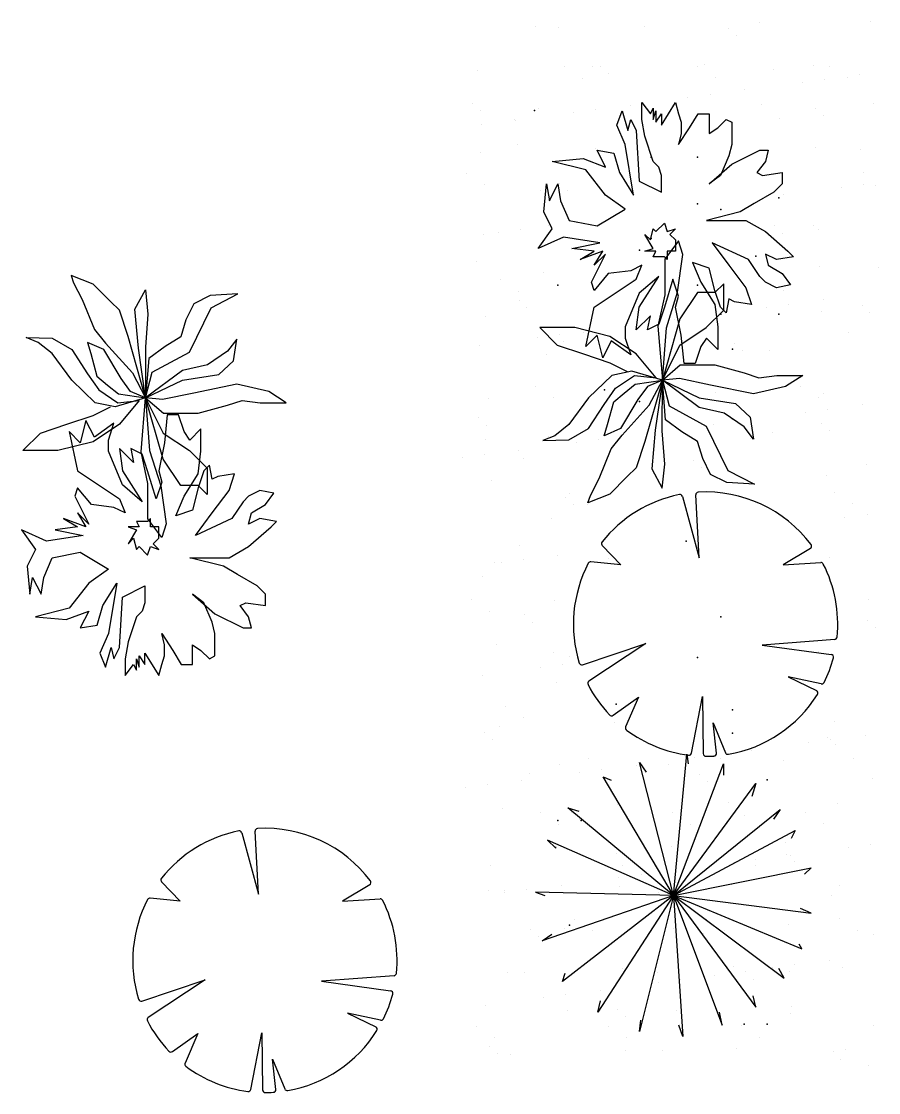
# Model space of a CAD drawing. Extents: x 2379.21 to 2382.46, y 919.05 to 921.57.
# Drawn here: x 2380.446 to 2382.46, y 919.052 to 921.57 of the extents above; entities that cross this region are included whole.
import ezdxf

# ---------------------------------------------------------------- set-up
doc = ezdxf.new("R2010")
doc.units = 0
doc.header["$LTSCALE"] = 0.03
doc.header["$MEASUREMENT"] = 0
doc.layers.get('0').update_dxf_attribs({"linetype": 'CONTINUOUS'})

msp = doc.modelspace()

# ---------------------------------------------------------------- linework, layer by layer
for p, q in [((2381.6532, 921.558), (2381.6532, 921.558)), ((2381.7067, 921.5561), (2381.7067, 921.5561)), ((2381.909, 921.5568), (2381.909, 921.5568)), ((2382.1791, 921.5665), (2382.1791, 921.5665)), ((2382.4409, 921.5699), (2382.4409, 921.5699)), ((2382.1069, 921.5527), (2382.1069, 921.5527)), ((2382.1253, 921.5358), (2382.1253, 921.5358)), ((2381.5183, 921.4545), (2381.5183, 921.4545)), ((2381.7218, 921.4637), (2381.7218, 921.4637)), ((2381.7884, 921.4643), (2381.7884, 921.4643)), ((2381.8063, 921.4649), (2381.8063, 921.4649)), ((2382.0333, 921.4642), (2382.0333, 921.4642)), ((2382.0502, 921.4676), (2382.0502, 921.4676)), ((2382.2123, 921.4561), (2382.2123, 921.4561)), ((2382.306, 921.4664), (2382.306, 921.4664)), ((2382.3447, 921.4648), (2382.3447, 921.4648)), ((2381.764, 921.4368), (2381.764, 921.4368)), ((2381.8247, 921.448), (2381.8247, 921.448)), ((2382.0754, 921.4374), (2382.0754, 921.4374)), ((2382.3331, 921.4335), (2382.3331, 921.4335)), ((2382.3868, 921.4379), (2382.3868, 921.4379)), ((2382.4144, 921.4442), (2382.4144, 921.4442)), ((2382.1452, 921.4088), (2382.1452, 921.4088)), ((2382.281, 921.4267), (2382.281, 921.4267)), ((2381.9037, 921.3792), (2381.9235, 921.3528)), ((2381.9037, 921.3396), (2381.9037, 921.3792)), ((2381.9498, 921.3264), (2381.9828, 921.3792)), ((2381.9828, 921.3792), (2381.9894, 921.3528)), ((2382.0118, 921.3913), (2382.0118, 921.3913)), ((2382.0639, 921.3981), (2382.0639, 921.3981)), ((2381.5057, 921.3772), (2381.5057, 921.3772)), ((2381.5241, 921.3603), (2381.5241, 921.3603)), ((2381.6595, 921.3653), (2381.6595, 921.3653)), ((2381.7426, 921.3558), (2381.7426, 921.3558)), ((2381.7947, 921.3627), (2381.7947, 921.3627)), ((2381.8444, 921.3264), (2381.8576, 921.3594)), ((2381.8576, 921.3594), (2381.8707, 921.3132)), ((2381.876, 921.3734), (2381.876, 921.3734)), ((2381.9153, 921.3641), (2381.9153, 921.3641)), ((2381.9235, 921.3528), (2381.9301, 921.366)), ((2381.9301, 921.366), (2381.9301, 921.3396)), ((2381.9301, 921.3396), (2381.9367, 921.3594)), ((2381.9367, 921.3594), (2381.9367, 921.333)), ((2382.1854, 921.3738), (2382.1854, 921.3738)), ((2382.3118, 921.3649), (2382.3118, 921.3649)), ((2382.4472, 921.3772), (2382.4472, 921.3772)), ((2381.6044, 921.3395), (2381.6044, 921.3395)), ((2381.6068, 921.3379), (2381.6068, 921.3379)), ((2381.8707, 921.3132), (2381.8773, 921.3396)), ((2381.8773, 921.3396), (2381.8905, 921.3132)), ((2381.9103, 921.3001), (2381.9037, 921.3396)), ((2381.9367, 921.333), (2381.9498, 921.3528)), ((2381.9498, 921.3528), (2381.9498, 921.3264)), ((2381.9894, 921.3528), (2381.996, 921.333)), ((2381.996, 921.333), (2381.996, 921.3067)), ((2382.0157, 921.3198), (2382.0355, 921.3528)), ((2382.0355, 921.3528), (2382.0619, 921.3528)), ((2382.0619, 921.3528), (2382.0619, 921.3462)), ((2382.0619, 921.3462), (2382.0619, 921.3067)), ((2382.0817, 921.3198), (2382.1014, 921.3396)), ((2382.1014, 921.3396), (2382.1146, 921.333)), ((2382.1146, 921.333), (2382.1146, 921.2803)), ((2382.2272, 921.3407), (2382.2272, 921.3407)), ((2382.3303, 921.348), (2382.3303, 921.348)), ((2381.5255, 921.3272), (2381.5255, 921.3272)), ((2381.8641, 921.2803), (2381.8444, 921.3264)), ((2381.8905, 921.3132), (2381.8971, 921.1946)), ((2381.9894, 921.2803), (2382.0157, 921.3198)), ((2381.996, 921.3067), (2381.9894, 921.2803)), ((2382.0619, 921.3067), (2382.0817, 921.3198)), ((2381.6111, 921.2806), (2381.6111, 921.2806)), ((2381.8839, 921.1616), (2381.8641, 921.2803)), ((2381.9301, 921.2407), (2381.9103, 921.3001)), ((2382.1146, 921.2803), (2382.108, 921.2539)), ((2381.5246, 921.2618), (2381.5246, 921.2618)), ((2381.7947, 921.2716), (2381.7947, 921.2716)), ((2381.7982, 921.2671), (2381.8378, 921.2605)), ((2381.818, 921.2276), (2381.7982, 921.2671)), ((2381.8378, 921.2605), (2381.851, 921.2144)), ((2382.108, 921.2539), (2382.0883, 921.2078)), ((2382.1146, 921.2341), (2382.1805, 921.2671)), ((2382.1805, 921.2671), (2382.2003, 921.2671)), ((2382.2003, 921.2671), (2382.1937, 921.2407)), ((2382.3123, 921.2737), (2382.3123, 921.2737)), ((2382.4173, 921.2683), (2382.4173, 921.2683)), ((2381.6928, 921.2407), (2381.7653, 921.2473)), ((2381.7719, 921.221), (2381.6928, 921.2407)), ((2381.7653, 921.2473), (2381.818, 921.2276)), ((2381.9432, 921.2276), (2381.9301, 921.2407)), ((2382.0619, 921.188), (2382.1146, 921.2341)), ((2382.1937, 921.2407), (2382.1739, 921.2144)), ((2381.4912, 921.2127), (2381.4912, 921.2127)), ((2381.818, 921.1616), (2381.7719, 921.221)), ((2381.851, 921.2144), (2381.8839, 921.1616)), ((2381.9498, 921.2078), (2381.9432, 921.2276)), ((2381.9498, 921.1682), (2381.9498, 921.2078)), ((2382.0883, 921.2078), (2382.0619, 921.188)), ((2382.1739, 921.2144), (2382.1871, 921.2078)), ((2382.1871, 921.2078), (2382.2333, 921.2144)), ((2382.2333, 921.2144), (2382.2333, 921.188)), ((2382.4254, 921.2144), (2382.4254, 921.2144)), ((2381.5334, 921.1858), (2381.5334, 921.1858)), ((2381.673, 921.1221), (2381.6796, 921.188)), ((2381.6796, 921.188), (2381.6862, 921.1485)), ((2381.6862, 921.1485), (2381.706, 921.188)), ((2381.706, 921.188), (2381.7125, 921.1485)), ((2381.7106, 921.1894), (2381.7106, 921.1894)), ((2381.8971, 921.1946), (2381.9498, 921.1682)), ((2382.2333, 921.188), (2382.2135, 921.1682)), ((2382.3732, 921.1799), (2382.3732, 921.1799)), ((2382.4253, 921.1868), (2382.4253, 921.1868)), ((2382.4535, 921.1845), (2382.4535, 921.1845)), ((2381.6658, 921.1726), (2381.6658, 921.1726)), ((2381.7291, 921.1725), (2381.7291, 921.1725)), ((2381.8641, 921.1287), (2381.818, 921.1616)), ((2382.2135, 921.1682), (2382.1674, 921.1419)), ((2382.2374, 921.162), (2382.2374, 921.162)), ((2381.7125, 921.1485), (2381.7323, 921.1023)), ((2381.7982, 921.0891), (2381.8641, 921.1287)), ((2382.1674, 921.1419), (2382.1344, 921.1221)), ((2381.6928, 921.0825), (2381.673, 921.1221)), ((2381.7323, 921.1023), (2381.7982, 921.0891)), ((2382.1344, 921.1221), (2382.0553, 921.1023)), ((2382.0553, 921.1023), (2382.0883, 921.1023)), ((2382.0883, 921.1023), (2382.1476, 921.1023)), ((2382.1476, 921.1023), (2382.1937, 921.076)), ((2381.6177, 921.0805), (2381.6177, 921.0805)), ((2381.6598, 921.0364), (2381.6928, 921.0825)), ((2381.6852, 921.0891), (2381.6852, 921.0891)), ((2381.9235, 921.0562), (2381.9301, 921.0825)), ((2381.9301, 921.0825), (2381.9367, 921.076)), ((2381.9367, 921.076), (2381.9564, 921.0957)), ((2381.9564, 921.0957), (2381.963, 921.076)), ((2381.963, 921.076), (2381.9828, 921.0825)), ((2381.9828, 921.0825), (2381.9696, 921.0694)), ((2382.2162, 921.0893), (2382.2162, 921.0893)), ((2382.308, 921.0902), (2382.308, 921.0902)), ((2382.3186, 921.081), (2382.3186, 921.081)), ((2381.5309, 921.0692), (2381.5309, 921.0692)), ((2381.5657, 921.0736), (2381.5657, 921.0736)), ((2381.7191, 921.0628), (2381.6598, 921.0364)), ((2381.8048, 921.0496), (2381.7191, 921.0628)), ((2381.9103, 921.0694), (2381.9235, 921.0562)), ((2381.9301, 921.0364), (2381.9103, 921.0694)), ((2381.9896, 921.0545), (2381.9571, 921.0109)), ((2381.9696, 921.0694), (2381.9828, 921.0562)), ((2381.9828, 921.0562), (2381.9828, 921.0298)), ((2381.9997, 921.0223), (2381.9896, 921.0545)), ((2382.1937, 921.076), (2382.2464, 921.0298)), ((2382.2346, 921.0724), (2382.2346, 921.0724)), ((2381.7389, 921.0364), (2381.8048, 921.0496)), ((2381.7916, 921.0298), (2381.7389, 921.0364)), ((2381.7587, 921.01), (2381.7916, 921.0298)), ((2381.8114, 921.0298), (2381.7587, 921.01)), ((2381.7916, 920.9969), (2381.8114, 921.0298)), ((2381.9103, 921.0298), (2381.9301, 921.0364)), ((2381.9367, 921.0298), (2381.9103, 921.0298)), ((2381.9301, 921.0166), (2381.9367, 921.0298)), ((2381.963, 921.0298), (2381.963, 921.01)), ((2381.9828, 921.0298), (2381.963, 921.0298)), ((2382.0685, 921.0496), (2382.108, 920.9969)), ((2382.1542, 921.01), (2382.0685, 921.0496)), ((2382.2464, 921.0298), (2382.2596, 921.0166)), ((2381.5154, 921.005), (2381.5154, 921.005)), ((2381.7851, 920.9573), (2381.818, 921.0232)), ((2381.818, 921.0232), (2381.7916, 920.9969)), ((2381.9564, 921.0166), (2381.9301, 921.0166)), ((2381.963, 921.01), (2381.9564, 921.0166)), ((2381.9571, 921.0109), (2381.9571, 920.9275)), ((2381.9876, 920.9332), (2381.9997, 921.0223)), ((2382.0223, 921.0034), (2382.0421, 920.9573)), ((2382.0619, 920.9903), (2382.0223, 921.0034)), ((2382.1805, 920.9705), (2382.1542, 921.01)), ((2382.1937, 921.0232), (2382.2003, 920.9969)), ((2382.2201, 921.01), (2382.1937, 921.0232)), ((2382.2596, 921.0166), (2382.2201, 921.01)), ((2381.6721, 920.98), (2381.6721, 920.98)), ((2381.8246, 920.9771), (2381.7916, 920.9375)), ((2381.8773, 920.9837), (2381.8246, 920.9771)), ((2381.9037, 920.9969), (2381.8773, 920.9837)), ((2381.8905, 920.9639), (2381.9037, 920.9969)), ((2382.0751, 920.9375), (2382.0619, 920.9903)), ((2382.108, 920.9969), (2382.1476, 920.9441)), ((2382.2003, 920.9969), (2382.2333, 920.9771)), ((2382.2333, 920.9771), (2382.253, 920.9507)), ((2382.3216, 920.9927), (2382.3216, 920.9927)), ((2382.4598, 920.9918), (2382.4598, 920.9918)), ((2380.5621, 920.9728), (2380.5682, 920.9558)), ((2380.6138, 920.9527), (2380.5621, 920.9728)), ((2380.5682, 920.9558), (2380.5885, 920.916)), ((2380.655, 920.9115), (2380.6138, 920.9527)), ((2381.572, 920.9623), (2381.572, 920.9623)), ((2381.7916, 920.9375), (2381.7851, 920.9573)), ((2381.7916, 920.898), (2381.8905, 920.9639)), ((2381.8834, 920.9628), (2381.8834, 920.9628)), ((2381.9432, 920.9705), (2381.8971, 920.9309)), ((2381.8971, 920.898), (2381.9432, 920.9705)), ((2381.9762, 920.9639), (2381.9564, 920.898)), ((2381.9894, 920.9244), (2381.9762, 920.9639)), ((2382.0421, 920.9573), (2382.0751, 920.9046)), ((2382.0959, 920.9531), (2382.0753, 920.9325)), ((2382.0959, 920.8914), (2382.0959, 920.9531)), ((2382.1937, 920.9573), (2382.1805, 920.9705)), ((2382.2201, 920.9441), (2382.1937, 920.9573)), ((2382.253, 920.9507), (2382.2201, 920.9441)), ((2380.7124, 920.8933), (2380.7367, 920.9387)), ((2380.7367, 920.9387), (2380.7428, 920.8819)), ((2380.9539, 920.9293), (2380.889, 920.9255)), ((2380.891, 920.897), (2380.9539, 920.9293)), ((2381.6141, 920.9354), (2381.6141, 920.9354)), ((2381.8971, 920.9309), (2381.8641, 920.8518)), ((2381.9571, 920.9275), (2381.9409, 920.8536)), ((2381.9612, 920.8498), (2381.9876, 920.9332)), ((2382.0341, 920.9325), (2381.9929, 920.8708)), ((2382.0753, 920.9325), (2382.0341, 920.9325)), ((2382.0883, 920.898), (2382.0751, 920.9375)), ((2382.1476, 920.9441), (2382.1608, 920.9046)), ((2382.2369, 920.9365), (2382.2369, 920.9365)), ((2380.5885, 920.916), (2380.6169, 920.8459)), ((2380.6756, 920.8909), (2380.655, 920.9115)), ((2380.8504, 920.9065), (2380.8321, 920.8686)), ((2380.889, 920.9255), (2380.8504, 920.9065)), ((2381.615, 920.9138), (2381.615, 920.9138)), ((2381.9828, 920.898), (2381.9894, 920.9244)), ((2382.0751, 920.9046), (2382.0817, 920.8518)), ((2382.108, 920.9178), (2382.1014, 920.8848)), ((2382.1212, 920.9112), (2382.108, 920.9178)), ((2382.1608, 920.9046), (2382.1212, 920.9112)), ((2382.2483, 920.9046), (2382.2483, 920.9046)), ((2382.3296, 920.9153), (2382.3296, 920.9153)), ((2382.4212, 920.9015), (2382.4212, 920.9015)), ((2380.6962, 920.8291), (2380.6756, 920.8909)), ((2380.7205, 920.8023), (2380.7124, 920.8933)), ((2380.7428, 920.8819), (2380.7367, 920.8042)), ((2380.8402, 920.7928), (2380.891, 920.897)), ((2381.5372, 920.8765), (2381.5372, 920.8765)), ((2381.6334, 920.8969), (2381.6334, 920.8969)), ((2381.7719, 920.8057), (2381.7916, 920.898)), ((2381.8905, 920.8453), (2381.8971, 920.898)), ((2381.9235, 920.8782), (2381.8905, 920.8453)), ((2381.9169, 920.8453), (2381.9235, 920.8782)), ((2381.9564, 920.898), (2381.9432, 920.8584)), ((2381.996, 920.8321), (2381.9828, 920.898)), ((2382.0547, 920.8502), (2382.0959, 920.8914)), ((2382.1014, 920.8848), (2382.0883, 920.898)), ((2382.1962, 920.8977), (2382.1962, 920.8977)), ((2382.3249, 920.8883), (2382.3249, 920.8883)), ((2382.4396, 920.8846), (2382.4396, 920.8846)), ((2380.8321, 920.8686), (2380.8199, 920.8288)), ((2381.7458, 920.8502), (2381.6634, 920.8502)), ((2381.6634, 920.8502), (2381.7046, 920.809)), ((2381.8281, 920.8296), (2381.7458, 920.8502)), ((2381.8641, 920.8518), (2381.8641, 920.8255)), ((2381.9432, 920.8584), (2381.9169, 920.8453)), ((2381.9409, 920.8536), (2381.9517, 920.7266)), ((2381.9929, 920.8708), (2381.9517, 920.7266)), ((2381.9791, 920.8691), (2381.9791, 920.8691)), ((2381.9929, 920.809), (2382.0547, 920.8502)), ((2382.0817, 920.8518), (2382.0817, 920.7991)), ((2380.485, 920.8156), (2380.4566, 920.8269)), ((2380.4566, 920.8269), (2380.5175, 920.8251)), ((2380.5175, 920.8251), (2380.5641, 920.7985)), ((2380.6169, 920.8459), (2380.6433, 920.8137)), ((2380.7374, 920.6849), (2380.6962, 920.8291)), ((2380.8199, 920.8288), (2380.7834, 920.8061)), ((2381.6579, 920.8268), (2381.6579, 920.8268)), ((2381.7099, 920.8337), (2381.7099, 920.8337)), ((2381.7659, 920.8387), (2381.7659, 920.8387)), ((2381.7982, 920.8321), (2381.7719, 920.8057)), ((2381.8114, 920.7793), (2381.7982, 920.8321)), ((2381.8899, 920.7884), (2381.8281, 920.8296)), ((2381.8641, 920.8255), (2381.8773, 920.7859)), ((2381.9517, 920.7266), (2381.9612, 920.8498)), ((2382.0026, 920.7662), (2381.996, 920.8321)), ((2382.0553, 920.8255), (2382.0421, 920.8057)), ((2382.0817, 920.7991), (2382.0553, 920.8255)), ((2382.3888, 920.8398), (2382.3888, 920.8398)), ((2380.5175, 920.7891), (2380.485, 920.8156)), ((2380.6393, 920.7985), (2380.6007, 920.8156)), ((2380.6007, 920.8156), (2380.6088, 920.7891)), ((2380.6433, 920.8137), (2380.7063, 920.7436)), ((2380.7374, 920.6849), (2380.7205, 920.8023)), ((2380.7367, 920.8042), (2380.7374, 920.6849)), ((2380.7834, 920.8061), (2380.7448, 920.7777)), ((2380.9519, 920.8231), (2380.9296, 920.7947)), ((2380.9438, 920.772), (2380.9519, 920.8231)), ((2381.522, 920.8089), (2381.522, 920.8089)), ((2381.7046, 920.809), (2381.7664, 920.7884)), ((2381.7204, 920.8172), (2381.7204, 920.8172)), ((2381.8312, 920.8189), (2381.8114, 920.7793)), ((2381.8773, 920.7859), (2381.8312, 920.8189)), ((2381.9517, 920.7266), (2381.9929, 920.809)), ((2382.0421, 920.8057), (2382.0289, 920.7662)), ((2382.1205, 920.8137), (2382.1205, 920.8137)), ((2380.5641, 920.7265), (2380.5175, 920.7891)), ((2380.5641, 920.7985), (2380.6007, 920.7417)), ((2380.6088, 920.7891), (2380.623, 920.736)), ((2380.6798, 920.7303), (2380.6393, 920.7985)), ((2380.7448, 920.7777), (2380.7374, 920.6849)), ((2380.7529, 920.7455), (2380.8402, 920.7928)), ((2380.9296, 920.7947), (2380.8829, 920.7625)), ((2381.6784, 920.7873), (2381.6784, 920.7873)), ((2381.7664, 920.7884), (2381.8281, 920.7678)), ((2381.9368, 920.7323), (2381.8899, 920.7884)), ((2382.139, 920.7968), (2382.139, 920.7968)), ((2382.2043, 920.7958), (2382.2043, 920.7958)), ((2380.824, 920.7493), (2380.7374, 920.6849)), ((2380.8829, 920.7625), (2380.824, 920.7493)), ((2380.9093, 920.7398), (2380.9438, 920.772)), ((2381.8281, 920.7678), (2381.8693, 920.7472)), ((2381.9517, 920.7266), (2381.9936, 920.7626)), ((2381.9936, 920.7626), (2382.0748, 920.7626)), ((2382.0289, 920.7662), (2382.0026, 920.7662)), ((2382.0748, 920.7626), (2382.1439, 920.7437)), ((2380.6189, 920.6735), (2380.5641, 920.7265)), ((2380.6007, 920.7417), (2380.6271, 920.7038)), ((2380.623, 920.736), (2380.6474, 920.7152)), ((2380.7022, 920.7), (2380.6798, 920.7303)), ((2380.7063, 920.7436), (2380.7374, 920.6849)), ((2380.7374, 920.6849), (2380.7529, 920.7455)), ((2380.7374, 920.6849), (2380.824, 920.7265)), ((2380.824, 920.7265), (2380.9093, 920.7398)), ((2381.8332, 920.738), (2381.7784, 920.685)), ((2381.8199, 920.726), (2381.8199, 920.726)), ((2381.8799, 920.7475), (2381.8332, 920.738)), ((2381.8414, 920.7077), (2381.886, 920.738)), ((2381.9517, 920.7266), (2381.8799, 920.7475)), ((2381.886, 920.738), (2381.9368, 920.7323)), ((2381.8881, 920.7172), (2381.9517, 920.7266)), ((2381.9517, 920.7266), (2381.9105, 920.5824)), ((2381.9517, 920.7266), (2381.9165, 920.7115)), ((2381.9206, 920.6679), (2381.9517, 920.7266)), ((2381.9517, 920.7266), (2381.9348, 920.6092)), ((2381.951, 920.6073), (2381.9517, 920.7266)), ((2381.9916, 920.7305), (2381.9517, 920.7266)), ((2381.9591, 920.6338), (2381.9517, 920.7266)), ((2381.9517, 920.7266), (2382.0383, 920.685)), ((2382.0383, 920.6622), (2381.9517, 920.7266)), ((2381.9517, 920.7266), (2381.9673, 920.666)), ((2382.0647, 920.7153), (2381.9916, 920.7305)), ((2382.1439, 920.7437), (2382.1784, 920.7323)), ((2382.1784, 920.7323), (2382.221, 920.738)), ((2382.221, 920.738), (2382.2819, 920.738)), ((2382.2819, 920.738), (2382.2413, 920.7115)), ((2380.6271, 920.7038), (2380.6717, 920.6735)), ((2380.6474, 920.7152), (2380.6738, 920.6943)), ((2380.7374, 920.6849), (2380.7022, 920.7)), ((2380.9519, 920.717), (2380.8504, 920.6962)), ((2381.027, 920.7), (2380.9519, 920.717)), ((2381.0676, 920.6735), (2381.027, 920.7)), ((2381.6527, 920.7119), (2381.6527, 920.7119)), ((2381.815, 920.6698), (2381.8414, 920.7077)), ((2381.8617, 920.6963), (2381.8881, 920.7172)), ((2381.9165, 920.7115), (2381.8941, 920.6812)), ((2381.9641, 920.7124), (2381.9641, 920.7124)), ((2382.1662, 920.6945), (2382.0647, 920.7153)), ((2382.2413, 920.7115), (2382.1662, 920.6945)), ((2382.2755, 920.713), (2382.2755, 920.713)), ((2380.7374, 920.6849), (2380.6656, 920.664)), ((2380.6717, 920.6735), (2380.7225, 920.6792)), ((2380.6738, 920.6943), (2380.7374, 920.6849)), ((2380.7225, 920.6792), (2380.6756, 920.6231)), ((2380.7266, 920.5579), (2380.7374, 920.6849)), ((2380.7786, 920.5407), (2380.7374, 920.6849)), ((2380.7374, 920.6849), (2380.7468, 920.5617)), ((2380.7374, 920.6849), (2380.7793, 920.6488)), ((2380.7374, 920.6849), (2380.7786, 920.6025)), ((2380.7773, 920.681), (2380.7374, 920.6849)), ((2380.8504, 920.6962), (2380.7773, 920.681)), ((2380.9296, 920.6678), (2380.9641, 920.6792)), ((2380.9641, 920.6792), (2381.0067, 920.6735)), ((2381.5435, 920.6838), (2381.5435, 920.6838)), ((2381.6949, 920.685), (2381.6949, 920.685)), ((2381.7784, 920.685), (2381.7318, 920.6224)), ((2381.8231, 920.6224), (2381.8373, 920.6755)), ((2381.8373, 920.6755), (2381.8617, 920.6963)), ((2381.8941, 920.6812), (2381.8536, 920.613)), ((2382.0063, 920.6856), (2382.0063, 920.6856)), ((2382.0383, 920.685), (2382.1236, 920.6717)), ((2382.0754, 920.6969), (2382.0754, 920.6969)), ((2382.3177, 920.6861), (2382.3177, 920.6861)), ((2382.3312, 920.6956), (2382.3312, 920.6956)), ((2380.6138, 920.6437), (2380.655, 920.6643)), ((2380.6656, 920.664), (2380.6189, 920.6735)), ((2380.7793, 920.6488), (2380.8605, 920.6488)), ((2380.8605, 920.6488), (2380.9296, 920.6678)), ((2381.0067, 920.6735), (2381.0676, 920.6735)), ((2381.7784, 920.613), (2381.815, 920.6698)), ((2381.8576, 920.5978), (2381.9206, 920.6679)), ((2381.9673, 920.666), (2382.0545, 920.6187)), ((2382.0972, 920.649), (2382.0383, 920.6622)), ((2382.1439, 920.6167), (2382.0972, 920.649)), ((2382.1236, 920.6717), (2382.1581, 920.6395)), ((2382.2884, 920.6509), (2382.2884, 920.6509)), ((2382.3405, 920.6578), (2382.3405, 920.6578)), ((2382.4218, 920.6685), (2382.4218, 920.6685)), ((2380.552, 920.6231), (2380.6138, 920.6437)), ((2380.5971, 920.6322), (2380.5839, 920.5794)), ((2380.6169, 920.5926), (2380.5971, 920.6322)), ((2380.663, 920.6256), (2380.6169, 920.5926)), ((2380.6498, 920.586), (2380.663, 920.6256)), ((2380.7883, 920.6453), (2380.7817, 920.5794)), ((2380.8146, 920.6453), (2380.7883, 920.6453)), ((2380.8278, 920.6058), (2380.8146, 920.6453)), ((2381.5193, 920.6382), (2381.5193, 920.6382)), ((2381.9254, 920.6294), (2381.9254, 920.6294)), ((2381.9977, 920.6054), (2381.9591, 920.6338)), ((2382.1581, 920.6395), (2382.1662, 920.5883)), ((2382.3255, 920.6259), (2382.3255, 920.6259)), ((2380.4491, 920.5613), (2380.4902, 920.6025)), ((2380.4902, 920.6025), (2380.552, 920.6231)), ((2380.5576, 920.6058), (2380.5773, 920.5135)), ((2380.5839, 920.5794), (2380.5576, 920.6058)), ((2380.6756, 920.6231), (2380.6138, 920.5819)), ((2380.7786, 920.6025), (2380.8404, 920.5613)), ((2380.841, 920.586), (2380.8278, 920.6058)), ((2380.8674, 920.6124), (2380.841, 920.586)), ((2380.8674, 920.5596), (2380.8674, 920.6124)), ((2381.5378, 920.6213), (2381.5378, 920.6213)), ((2381.7318, 920.6224), (2381.6993, 920.5959)), ((2381.7318, 920.5864), (2381.7784, 920.613)), ((2381.815, 920.5959), (2381.8231, 920.6224)), ((2381.8536, 920.613), (2381.815, 920.5959)), ((2381.9348, 920.6092), (2381.9267, 920.5182)), ((2381.9571, 920.5296), (2381.951, 920.6073)), ((2382.0343, 920.5827), (2381.9977, 920.6054)), ((2382.0545, 920.6187), (2382.1053, 920.5145)), ((2382.0713, 920.6223), (2382.0713, 920.6223)), ((2382.1662, 920.5883), (2382.1439, 920.6167)), ((2382.2106, 920.6031), (2382.2106, 920.6031)), ((2382.3439, 920.609), (2382.3439, 920.609)), ((2380.6138, 920.5819), (2380.5314, 920.5613)), ((2380.6498, 920.5596), (2380.6498, 920.586)), ((2380.7817, 920.5794), (2380.7685, 920.5135)), ((2381.5353, 920.5877), (2381.5353, 920.5877)), ((2381.6993, 920.5959), (2381.6709, 920.5846)), ((2381.6709, 920.5846), (2381.7318, 920.5864)), ((2381.6847, 920.5946), (2381.6847, 920.5946)), ((2381.7501, 920.5801), (2381.7501, 920.5801)), ((2381.8021, 920.5869), (2381.8021, 920.5869)), ((2381.8312, 920.5656), (2381.8576, 920.5978)), ((2381.8467, 920.5883), (2381.8467, 920.5883)), ((2381.9105, 920.5824), (2381.8899, 920.5206)), ((2382.0464, 920.5429), (2382.0343, 920.5827)), ((2382.1581, 920.5889), (2382.1581, 920.5889)), ((2380.5314, 920.5613), (2380.4491, 920.5613)), ((2380.6828, 920.4806), (2380.6498, 920.5596)), ((2380.6762, 920.5662), (2380.6828, 920.5135)), ((2380.7092, 920.5333), (2380.6762, 920.5662)), ((2380.7026, 920.5662), (2380.7092, 920.5333)), ((2380.7289, 920.5531), (2380.7026, 920.5662)), ((2380.7428, 920.484), (2380.7266, 920.5579)), ((2380.7421, 920.5135), (2380.7289, 920.5531)), ((2380.7468, 920.5617), (2380.7733, 920.4783)), ((2380.8404, 920.5613), (2380.8816, 920.5201)), ((2380.8608, 920.5069), (2380.8674, 920.5596)), ((2381.5329, 920.5515), (2381.5329, 920.5515)), ((2381.6142, 920.5622), (2381.6142, 920.5622)), ((2381.8028, 920.4955), (2381.8312, 920.5656)), ((2380.8198, 920.4789), (2380.7786, 920.5407)), ((2380.8871, 920.5267), (2380.8739, 920.5135)), ((2380.8937, 920.4937), (2380.8871, 920.5267)), ((2381.4809, 920.5446), (2381.4809, 920.5446)), ((2381.6248, 920.5416), (2381.6248, 920.5416)), ((2381.951, 920.4728), (2381.9571, 920.5296)), ((2382.0249, 920.5381), (2382.0249, 920.5381)), ((2382.0647, 920.505), (2382.0464, 920.5429)), ((2382.4309, 920.5293), (2382.4309, 920.5293)), ((2380.5773, 920.5135), (2380.6762, 920.4476)), ((2380.6828, 920.5135), (2380.7289, 920.441)), ((2380.7619, 920.4476), (2380.7421, 920.5135)), ((2380.7685, 920.5135), (2380.7751, 920.4871)), ((2380.8278, 920.4542), (2380.8608, 920.5069)), ((2380.8739, 920.5135), (2380.8608, 920.474)), ((2380.8816, 920.5201), (2380.8816, 920.4583)), ((2380.9069, 920.5003), (2380.8937, 920.4937)), ((2380.9465, 920.5069), (2380.9069, 920.5003)), ((2380.9333, 920.4674), (2380.9465, 920.5069)), ((2381.8693, 920.5), (2381.8281, 920.4588)), ((2381.8899, 920.5206), (2381.8693, 920.5)), ((2381.9267, 920.5182), (2381.951, 920.4728)), ((2382.0433, 920.5213), (2382.0433, 920.5213)), ((2382.1033, 920.486), (2382.0647, 920.505)), ((2382.1053, 920.5145), (2382.1682, 920.4822)), ((2382.3375, 920.503), (2382.3375, 920.503)), ((2380.5773, 920.474), (2380.5707, 920.4542)), ((2380.6103, 920.4344), (2380.5773, 920.474)), ((2380.7289, 920.441), (2380.6828, 920.4806)), ((2380.7428, 920.4006), (2380.7428, 920.484)), ((2380.7751, 920.4871), (2380.7619, 920.4476)), ((2380.7733, 920.4783), (2380.7854, 920.3892)), ((2380.861, 920.4789), (2380.8198, 920.4789)), ((2380.8608, 920.474), (2380.8476, 920.4212)), ((2380.8816, 920.4583), (2380.861, 920.4789)), ((2381.5498, 920.4911), (2381.5498, 920.4911)), ((2381.7825, 920.4557), (2381.8028, 920.4955)), ((2382.1682, 920.4822), (2382.1033, 920.486)), ((2380.5707, 920.4542), (2380.6037, 920.3883)), ((2380.6762, 920.4476), (2380.6894, 920.4146)), ((2380.808, 920.408), (2380.8278, 920.4542)), ((2380.8937, 920.4146), (2380.9333, 920.4674)), ((2380.9794, 920.4542), (2380.9662, 920.441)), ((2381.0058, 920.4674), (2380.9794, 920.4542)), ((2381.0387, 920.4608), (2381.0058, 920.4674)), ((2381.019, 920.4344), (2381.0387, 920.4608)), ((2381.7243, 920.4504), (2381.7243, 920.4504)), ((2381.7335, 920.4615), (2381.7335, 920.4615)), ((2381.8281, 920.4588), (2381.7764, 920.4387)), ((2381.7764, 920.4387), (2381.7825, 920.4557)), ((2381.9988, 920.4533), (2382.038, 920.3092)), ((2382.038, 920.3092), (2382.0303, 920.4569)), ((2382.3563, 920.4626), (2382.3563, 920.4626)), ((2380.663, 920.4278), (2380.6103, 920.4344)), ((2380.6894, 920.4146), (2380.663, 920.4278)), ((2380.9662, 920.441), (2380.9399, 920.4015)), ((2380.986, 920.4146), (2381.019, 920.4344)), ((2381.7427, 920.4335), (2381.7427, 920.4335)), ((2381.7756, 920.4346), (2381.7756, 920.4346)), ((2382.3985, 920.4357), (2382.3985, 920.4357)), ((2380.5444, 920.4015), (2380.5773, 920.3817)), ((2380.5971, 920.3817), (2380.5444, 920.4015)), ((2380.5773, 920.4146), (2380.5971, 920.3817)), ((2380.6037, 920.3883), (2380.5773, 920.4146)), ((2380.7487, 920.4015), (2380.7421, 920.3949)), ((2380.7753, 920.357), (2380.7428, 920.4006)), ((2380.7487, 920.3817), (2380.7487, 920.4015)), ((2380.8476, 920.4212), (2380.808, 920.408)), ((2380.8542, 920.3619), (2380.8937, 920.4146)), ((2380.9399, 920.4015), (2380.8542, 920.3619)), ((2380.9794, 920.3883), (2380.986, 920.4146)), ((2381.0058, 920.4015), (2380.9794, 920.3883)), ((2381.0453, 920.3949), (2381.0058, 920.4015)), ((2381.691, 920.4019), (2381.691, 920.4019)), ((2382.3806, 920.4041), (2382.3806, 920.4041)), ((2382.4327, 920.411), (2382.4327, 920.411)), ((2380.4455, 920.3751), (2380.4785, 920.329)), ((2380.5048, 920.3487), (2380.4455, 920.3751)), ((2380.5773, 920.3817), (2380.5246, 920.3751)), ((2380.5246, 920.3751), (2380.5905, 920.3619)), ((2380.696, 920.3817), (2380.7158, 920.3751)), ((2380.7223, 920.3817), (2380.696, 920.3817)), ((2380.7158, 920.3751), (2380.696, 920.3421)), ((2380.7421, 920.3949), (2380.7158, 920.3949)), ((2380.7158, 920.3949), (2380.7223, 920.3817)), ((2380.7685, 920.3817), (2380.7487, 920.3817)), ((2380.7685, 920.3553), (2380.7685, 920.3817)), ((2380.7854, 920.3892), (2380.7753, 920.357)), ((2380.9794, 920.3355), (2381.0321, 920.3817)), ((2381.0321, 920.3817), (2381.0453, 920.3949)), ((2380.5905, 920.3619), (2380.5048, 920.3487)), ((2380.696, 920.3421), (2380.7092, 920.3553)), ((2380.7092, 920.3553), (2380.7158, 920.329)), ((2380.7553, 920.3421), (2380.7685, 920.3553)), ((2380.4785, 920.329), (2380.4587, 920.2894)), ((2380.518, 920.3092), (2380.5839, 920.3224)), ((2380.5839, 920.3224), (2380.6498, 920.2828)), ((2380.7158, 920.329), (2380.7223, 920.3355)), ((2380.7223, 920.3355), (2380.7421, 920.3158)), ((2380.7421, 920.3158), (2380.7487, 920.3355)), ((2380.7487, 920.3355), (2380.7685, 920.329)), ((2380.7685, 920.329), (2380.7553, 920.3421)), ((2380.9333, 920.3092), (2380.9794, 920.3355)), ((2381.616, 920.3373), (2381.616, 920.3373)), ((2381.8103, 920.3382), (2381.8542, 920.2924)), ((2382.2995, 920.3312), (2382.2354, 920.2924)), ((2380.4982, 920.263), (2380.518, 920.3092)), ((2380.841, 920.3092), (2380.8739, 920.3092)), ((2380.9201, 920.2894), (2380.841, 920.3092)), ((2380.8739, 920.3092), (2380.9333, 920.3092)), ((2381.5561, 920.2984), (2381.5561, 920.2984)), ((2381.5731, 920.2978), (2381.5731, 920.2978)), ((2381.6251, 920.3047), (2381.6251, 920.3047)), ((2381.7064, 920.3154), (2381.7064, 920.3154)), ((2381.8542, 920.2924), (2381.7838, 920.2998)), ((2381.8262, 920.3082), (2381.8262, 920.3082)), ((2382.2354, 920.2924), (2382.3239, 920.298)), ((2382.3438, 920.3103), (2382.3438, 920.3103)), ((2380.4587, 920.2894), (2380.4653, 920.2235)), ((2380.6498, 920.2828), (2380.6037, 920.2499)), ((2380.953, 920.2696), (2380.9201, 920.2894)), ((2380.4653, 920.2235), (2380.4719, 920.263)), ((2380.4719, 920.263), (2380.4916, 920.2235)), ((2380.4916, 920.2235), (2380.4982, 920.263)), ((2380.6037, 920.2499), (2380.5576, 920.1905)), ((2380.6367, 920.1971), (2380.6696, 920.2499)), ((2380.6696, 920.2499), (2380.6498, 920.1312)), ((2380.9992, 920.2433), (2380.953, 920.2696)), ((2381.5291, 920.266), (2381.5291, 920.266)), ((2380.6828, 920.2169), (2380.7355, 920.2433)), ((2380.7355, 920.2433), (2380.7355, 920.2037)), ((2380.8476, 920.2235), (2380.9003, 920.1773)), ((2380.8739, 920.2037), (2380.8476, 920.2235)), ((2381.019, 920.2235), (2380.9992, 920.2433)), ((2381.019, 920.1971), (2381.019, 920.2235)), ((2380.6235, 920.151), (2380.6367, 920.1971)), ((2380.6762, 920.0983), (2380.6828, 920.2169)), ((2380.7355, 920.2037), (2380.7289, 920.1839)), ((2380.8937, 920.1576), (2380.8739, 920.2037)), ((2380.9596, 920.1971), (2380.9728, 920.2037)), ((2380.9794, 920.1708), (2380.9596, 920.1971)), ((2380.9728, 920.2037), (2381.019, 920.1971)), ((2381.5028, 920.2105), (2381.5028, 920.2105)), ((2381.6973, 920.2092), (2381.6973, 920.2092)), ((2382.4371, 920.2122), (2382.4371, 920.2122)), ((2380.5576, 920.1905), (2380.4785, 920.1708)), ((2380.4785, 920.1708), (2380.551, 920.1642)), ((2380.551, 920.1642), (2380.6037, 920.1839)), ((2380.6037, 920.1839), (2380.5839, 920.1444)), ((2380.7158, 920.1708), (2380.696, 920.1114)), ((2380.7289, 920.1839), (2380.7158, 920.1708)), ((2380.9003, 920.1773), (2380.9662, 920.1444)), ((2380.986, 920.1444), (2380.9794, 920.1708)), ((2381.545, 920.1836), (2381.545, 920.1836)), ((2381.6286, 920.1748), (2381.6286, 920.1748)), ((2380.5839, 920.1444), (2380.6235, 920.151)), ((2380.9003, 920.1312), (2380.8937, 920.1576)), ((2381.6471, 920.1579), (2381.6471, 920.1579)), ((2382.4348, 920.1625), (2382.4348, 920.1625)), ((2382.4533, 920.1456), (2382.4533, 920.1456)), ((2380.6498, 920.1312), (2380.6301, 920.0851)), ((2380.7751, 920.1312), (2380.8014, 920.0917)), ((2380.7817, 920.1048), (2380.7751, 920.1312)), ((2380.9003, 920.0785), (2380.9003, 920.1312)), ((2380.9662, 920.1444), (2380.986, 920.1444)), ((2380.6432, 920.0521), (2380.6564, 920.0983)), ((2380.6564, 920.0983), (2380.663, 920.0719)), ((2380.663, 920.0719), (2380.6762, 920.0983)), ((2380.696, 920.1114), (2380.6894, 920.0719)), ((2380.7817, 920.0785), (2380.7817, 920.1048)), ((2380.8476, 920.1048), (2380.8674, 920.0917)), ((2380.8476, 920.0653), (2380.8476, 920.1048)), ((2381.5624, 920.1057), (2381.5624, 920.1057)), ((2381.7643, 920.0579), (2381.9129, 920.108)), ((2381.9129, 920.108), (2381.7791, 920.0192)), ((2382.3566, 920.1174), (2382.1865, 920.1042)), ((2382.1865, 920.1042), (2382.3484, 920.082)), ((2380.6301, 920.0851), (2380.6432, 920.0521)), ((2380.6894, 920.0719), (2380.6894, 920.0323)), ((2380.7158, 920.0719), (2380.7223, 920.0521)), ((2380.7158, 920.0455), (2380.7158, 920.0719)), ((2380.7223, 920.0785), (2380.7355, 920.0587)), ((2380.7223, 920.0521), (2380.7223, 920.0785)), ((2380.7355, 920.0587), (2380.7355, 920.0851)), ((2380.7355, 920.0851), (2380.7685, 920.0323)), ((2380.7751, 920.0587), (2380.7817, 920.0785)), ((2380.8014, 920.0917), (2380.8212, 920.0587)), ((2380.8674, 920.0917), (2380.8871, 920.0719)), ((2380.8871, 920.0719), (2380.9003, 920.0785)), ((2381.6968, 920.0869), (2381.6968, 920.0869)), ((2381.7341, 920.0782), (2381.7341, 920.0782)), ((2382.3196, 920.088), (2382.3196, 920.088)), ((2380.6894, 920.0323), (2380.7092, 920.0587)), ((2380.7092, 920.0587), (2380.7158, 920.0455)), ((2380.7685, 920.0323), (2380.7751, 920.0587)), ((2380.8212, 920.0587), (2380.8476, 920.0587)), ((2380.8476, 920.0587), (2380.8476, 920.0653)), ((2381.6653, 920.0511), (2381.6653, 920.0511)), ((2381.7173, 920.0579), (2381.7173, 920.0579)), ((2381.7986, 920.0686), (2381.7986, 920.0686)), ((2381.5295, 920.0332), (2381.5295, 920.0332)), ((2382.3249, 920.0127), (2382.2473, 920.0296)), ((2382.2473, 920.0296), (2382.3138, 919.9971)), ((2381.7036, 920.0166), (2381.7036, 920.0166)), ((2381.8357, 919.9391), (2381.8953, 919.9813)), ((2381.8953, 919.9813), (2381.8654, 919.9119)), ((2382.0202, 919.8503), (2382.0458, 919.983)), ((2382.0458, 919.983), (2382.0478, 919.8489)), ((2381.5836, 919.9601), (2381.5836, 919.9601)), ((2381.6258, 919.9332), (2381.6258, 919.9332)), ((2381.8388, 919.9228), (2381.8388, 919.9228)), ((2382.0788, 919.8502), (2382.0713, 919.9216)), ((2382.0713, 919.9216), (2382.1, 919.8512)), ((2382.3564, 919.9249), (2382.3564, 919.9249)), ((2381.533, 919.8992), (2381.533, 919.8992)), ((2381.5687, 919.9131), (2381.5687, 919.9131)), ((2381.5514, 919.8823), (2381.5514, 919.8823)), ((2382.2958, 919.8752), (2382.2958, 919.8752)), ((2382.3392, 919.8869), (2382.3392, 919.8869)), ((2382.3479, 919.882), (2382.3479, 919.882)), ((2382.3576, 919.87), (2382.3576, 919.87)), ((2382.4292, 919.8927), (2382.4292, 919.8927)), ((2381.9776, 919.5158), (2382.0094, 919.8475)), ((2382.0094, 919.8475), (2382.0125, 919.8246)), ((2382.0787, 919.8466), (2382.0787, 919.8466)), ((2382.16, 919.8573), (2382.16, 919.8573)), ((2381.7099, 919.8239), (2381.7099, 919.8239)), ((2381.7776, 919.8365), (2381.7776, 919.8365)), ((2381.8908, 919.8218), (2381.8908, 919.8218)), ((2381.8982, 919.8285), (2381.914, 919.8056)), ((2381.9776, 919.5158), (2381.8982, 919.8285)), ((2381.9657, 919.8226), (2381.9657, 919.8226)), ((2381.9776, 919.5158), (2382.0951, 919.8246)), ((2382.0267, 919.8397), (2382.0267, 919.8397)), ((2382.089, 919.8371), (2382.089, 919.8371)), ((2382.0951, 919.8246), (2382.0951, 919.798)), ((2382.2358, 919.8324), (2382.2358, 919.8324)), ((2382.4004, 919.8376), (2382.4004, 919.8376)), ((2381.6384, 919.8026), (2381.6384, 919.8026)), ((2381.7575, 919.8043), (2381.7575, 919.8043)), ((2381.8095, 919.8111), (2381.8095, 919.8111)), ((2381.8124, 919.7941), (2381.8314, 919.7865)), ((2381.9776, 919.5158), (2381.8124, 919.7941)), ((2382.0386, 919.7992), (2382.0386, 919.7992)), ((2381.4883, 919.7688), (2381.4883, 919.7688)), ((2381.5404, 919.7757), (2381.5404, 919.7757)), ((2381.6217, 919.7864), (2381.6217, 919.7864)), ((2381.9776, 919.5158), (2382.1714, 919.7789)), ((2382.057, 919.7823), (2382.057, 919.7823)), ((2382.1714, 919.7789), (2382.1619, 919.7484)), ((2382.4446, 919.7903), (2382.4446, 919.7903)), ((2381.575, 919.7204), (2381.575, 919.7204)), ((2381.7298, 919.7217), (2381.7552, 919.7141)), ((2381.9776, 919.5158), (2381.7298, 919.7217)), ((2381.8451, 919.7301), (2381.8451, 919.7301)), ((2381.9776, 919.5158), (2382.2286, 919.7179)), ((2382.1069, 919.7334), (2382.1069, 919.7334)), ((2382.2286, 919.7179), (2382.2127, 919.695)), ((2382.3627, 919.7322), (2382.3627, 919.7322)), ((2381.6644, 919.7097), (2381.6644, 919.7097)), ((2381.7379, 919.7114), (2381.7379, 919.7114)), ((2381.7564, 919.6945), (2381.7564, 919.6945)), ((2381.9758, 919.7102), (2381.9758, 919.7102)), ((2382.144, 919.7026), (2382.144, 919.7026)), ((2382.2872, 919.7108), (2382.2872, 919.7108)), ((2381.7065, 919.6828), (2381.7065, 919.6828)), ((2381.9776, 919.5158), (2382.2635, 919.6683)), ((2382.0179, 919.6834), (2382.0179, 919.6834)), ((2382.2635, 919.6683), (2382.254, 919.6493)), ((2382.3293, 919.6839), (2382.3293, 919.6839)), ((2380.9633, 919.6629), (2381.0025, 919.5188)), ((2381.0025, 919.5188), (2380.9948, 919.6665)), ((2381.6821, 919.6455), (2381.7012, 919.6264)), ((2381.9776, 919.5158), (2381.6821, 919.6455)), ((2381.7012, 919.6264), (2381.7012, 919.6302)), ((2381.7162, 919.6312), (2381.7162, 919.6312)), ((2381.972, 919.63), (2381.972, 919.63)), ((2382.2421, 919.6397), (2382.2421, 919.6397)), ((2382.388, 919.6284), (2382.388, 919.6284)), ((2382.4401, 919.6352), (2382.4401, 919.6352)), ((2381.8434, 919.6148), (2381.8434, 919.6148)), ((2382.1189, 919.5929), (2382.1189, 919.5929)), ((2382.1709, 919.5998), (2382.1709, 919.5998)), ((2382.2435, 919.6114), (2382.2435, 919.6114)), ((2382.2522, 919.6105), (2382.2522, 919.6105)), ((2382.262, 919.5945), (2382.262, 919.5945)), ((2381.5469, 919.5855), (2381.5469, 919.5855)), ((2381.8583, 919.5861), (2381.8583, 919.5861)), ((2381.9776, 919.5158), (2382.3016, 919.5806)), ((2381.983, 919.5751), (2381.983, 919.5751)), ((2382.1697, 919.5866), (2382.1697, 919.5866)), ((2382.3016, 919.5806), (2382.2858, 919.5654)), ((2380.7748, 919.5479), (2380.8187, 919.502)), ((2381.8497, 919.5575), (2381.8497, 919.5575)), ((2381.9017, 919.5644), (2381.9017, 919.5644)), ((2381.264, 919.5408), (2381.1999, 919.502)), ((2381.5428, 919.527), (2381.5428, 919.527)), ((2381.5805, 919.5221), (2381.5805, 919.5221)), ((2381.5813, 919.5277), (2381.5813, 919.5277)), ((2381.6326, 919.5289), (2381.6326, 919.5289)), ((2381.6535, 919.5235), (2381.6758, 919.5158)), ((2381.9776, 919.5158), (2381.6535, 919.5235)), ((2381.9776, 919.5158), (2381.6694, 919.4091)), ((2381.7139, 919.5396), (2381.7139, 919.5396)), ((2381.9776, 919.5158), (2381.7171, 919.3138)), ((2381.9776, 919.5158), (2381.7997, 919.2413)), ((2381.8514, 919.5374), (2381.8514, 919.5374)), ((2381.9776, 919.5158), (2381.8982, 919.1956)), ((2381.9429, 919.5236), (2381.9429, 919.5236)), ((2381.9776, 919.5158), (2382.2794, 919.39)), ((2381.9776, 919.5158), (2382.3016, 919.4739)), ((2381.9776, 919.5158), (2382.2381, 919.3214)), ((2381.9776, 919.5158), (2382.1714, 919.2528)), ((2381.9776, 919.5158), (2382.092, 919.2108)), ((2381.9776, 919.5158), (2381.9998, 919.1842)), ((2381.9776, 919.5158), (2381.9776, 919.5158)), ((2382.1132, 919.5408), (2382.1132, 919.5408)), ((2382.369, 919.5395), (2382.369, 919.5395)), ((2380.8187, 919.502), (2380.7483, 919.5095)), ((2381.1999, 919.502), (2381.2884, 919.5076)), ((2381.9613, 919.5067), (2381.9613, 919.5067)), ((2382.349, 919.5147), (2382.349, 919.5147)), ((2382.3016, 919.4739), (2382.2762, 919.4853)), ((2381.7451, 919.4592), (2381.7451, 919.4592)), ((2382.0565, 919.4598), (2382.0565, 919.4598)), ((2382.2484, 919.447), (2382.2484, 919.447)), ((2382.3679, 919.4604), (2382.3679, 919.4604)), ((2381.6423, 919.4358), (2381.6423, 919.4358)), ((2381.6607, 919.4189), (2381.6607, 919.4189)), ((2381.6694, 919.4091), (2381.6917, 919.4243)), ((2381.7225, 919.4385), (2381.7225, 919.4385)), ((2381.7873, 919.4324), (2381.7873, 919.4324)), ((2381.9783, 919.4373), (2381.9783, 919.4373)), ((2382.0483, 919.427), (2382.0483, 919.427)), ((2382.0987, 919.433), (2382.0987, 919.433)), ((2382.4101, 919.4335), (2382.4101, 919.4335)), ((2382.4485, 919.4235), (2382.4485, 919.4235)), ((2382.2794, 919.39), (2382.2731, 919.4015)), ((2381.8577, 919.3447), (2381.8577, 919.3447)), ((2382.1195, 919.3481), (2382.1195, 919.3481)), ((2382.2111, 919.3462), (2382.2111, 919.3462)), ((2382.2381, 919.3214), (2382.2254, 919.3443)), ((2382.2631, 919.353), (2382.2631, 919.353)), ((2382.3444, 919.3637), (2382.3444, 919.3637)), ((2382.3753, 919.3469), (2382.3753, 919.3469)), ((2380.7288, 919.2675), (2380.8774, 919.3176)), ((2380.8774, 919.3176), (2380.7436, 919.2289)), ((2381.3211, 919.327), (2381.151, 919.3139)), ((2381.5876, 919.335), (2381.5876, 919.335)), ((2381.6277, 919.3351), (2381.6277, 919.3351)), ((2381.7171, 919.3138), (2381.7234, 919.3328)), ((2381.7477, 919.3392), (2381.7477, 919.3392)), ((2381.9391, 919.3357), (2381.9391, 919.3357)), ((2381.9939, 919.3176), (2381.9939, 919.3176)), ((2382.0752, 919.3283), (2382.0752, 919.3283)), ((2382.1479, 919.3358), (2382.1479, 919.3358)), ((2382.1663, 919.3189), (2382.1663, 919.3189)), ((2382.2505, 919.3362), (2382.2505, 919.3362)), ((2381.151, 919.3139), (2381.3129, 919.2916)), ((2381.8061, 919.2928), (2381.8061, 919.2928)), ((2381.9419, 919.3107), (2381.9419, 919.3107)), ((2381.6727, 919.2753), (2381.6727, 919.2753)), ((2381.7248, 919.2821), (2381.7248, 919.2821)), ((2381.7997, 919.2413), (2381.806, 919.268)), ((2382.1714, 919.2528), (2382.165, 919.2795)), ((2381.2894, 919.2223), (2381.2118, 919.2393)), ((2381.2118, 919.2393), (2381.2783, 919.2067)), ((2381.5369, 919.2574), (2381.5369, 919.2574)), ((2381.7288, 919.2458), (2381.7288, 919.2458)), ((2381.8473, 919.248), (2381.8473, 919.248)), ((2381.9846, 919.2446), (2381.9846, 919.2446)), ((2382.092, 919.2108), (2382.0856, 919.2413)), ((2382.2533, 919.2392), (2382.2533, 919.2392)), ((2382.2547, 919.2543), (2382.2547, 919.2543)), ((2381.8657, 919.2311), (2381.8657, 919.2311)), ((2381.8982, 919.1956), (2381.9013, 919.2223)), ((2380.8002, 919.1487), (2380.8598, 919.1909)), ((2380.8598, 919.1909), (2380.8299, 919.1215)), ((2380.9847, 919.0599), (2381.0103, 919.1927)), ((2381.0103, 919.1927), (2381.0123, 919.0585)), ((2381.5145, 919.2083), (2381.5145, 919.2083)), ((2381.8259, 919.2088), (2381.8259, 919.2088)), ((2381.9998, 919.1842), (2381.9903, 919.2108)), ((2382.1373, 919.2094), (2382.1373, 919.2094)), ((2382.4487, 919.21), (2382.4487, 919.21)), ((2381.5566, 919.1814), (2381.5566, 919.1814)), ((2381.868, 919.182), (2381.868, 919.182)), ((2382.1795, 919.1825), (2382.1795, 919.1825)), ((2381.5466, 919.1602), (2381.5466, 919.1602)), ((2381.5651, 919.1434), (2381.5651, 919.1434)), ((2381.5939, 919.1423), (2381.5939, 919.1423)), ((2381.864, 919.1521), (2381.864, 919.1521)), ((2381.9527, 919.1514), (2381.9527, 919.1514)), ((2382.1258, 919.1554), (2382.1258, 919.1554)), ((2382.3528, 919.148), (2382.3528, 919.148)), ((2382.3816, 919.1542), (2382.3816, 919.1542)), ((2381.0433, 919.0598), (2381.0358, 919.1312)), ((2381.0358, 919.1312), (2381.0645, 919.0608)), ((2382.3713, 919.1311), (2382.3713, 919.1311)), ((2382.4366, 919.1169), (2382.4366, 919.1169))]:
    msp.add_line(p, q)
for centre, radius, start, end in [((2382.0532, 920.1533), 0.3106, 101.4413, 141.5685), ((2381.9928, 920.4517), 0.00621, 15.2085, 101.4413), ((2382.0365, 920.4573), 0.00621, 93.1546, 182.9981), ((2382.0532, 920.1533), 0.3106, 36.9999, 93.1546), ((2381.8148, 920.3425), 0.00621, 141.5685, 223.7391), ((2382.2963, 920.3365), 0.00621, 301.1773, 36.9999), ((2382.0532, 920.1533), 0.3106, 152.5468, 197.1178), ((2381.7831, 920.2937), 0.00621, 83.9539, 152.5468), ((2382.3243, 920.2918), 0.00621, 27.0547, 93.6178), ((2382.0532, 920.1533), 0.3106, 354.3839, 27.0547), ((2382.3561, 920.1236), 0.00621, 274.4078, 354.3839), ((2382.0532, 920.1533), 0.3106, 333.7629, 345.2457), ((2382.3476, 920.0758), 0.00621, 345.2457, 82.1694), ((2381.7623, 920.0637), 0.00621, 197.1178, 288.6294), ((2381.7826, 920.0141), 0.00621, 123.5469, 207.2282), ((2382.0532, 920.1533), 0.3106, 207.2282, 223.4028), ((2382.311, 919.9915), 0.00621, 327.8879, 63.9218), ((2382.3262, 920.0188), 0.00621, 257.6902, 333.7629), ((2382.0532, 920.1533), 0.3106, 279.9375, 327.8879), ((2381.8321, 919.9442), 0.00621, 223.4028, 305.2878), ((2381.8711, 919.9095), 0.00621, 156.7097, 233.2482), ((2382.0532, 920.1533), 0.3106, 233.2482, 262.6186), ((2382.0141, 919.8515), 0.00621, 262.6186, 349.088), ((2382.054, 919.849), 0.00621, 180.8478, 270.1472), ((2382.0532, 920.1533), 0.3106, 270.1472, 273.6479), ((2382.0726, 919.8496), 0.00621, 273.6479, 5.9886), ((2382.1057, 919.8535), 0.00621, 202.1934, 279.9375), ((2381.0177, 919.363), 0.3106, 101.4413, 141.5685), ((2380.9573, 919.6613), 0.00621, 15.2085, 101.4413), ((2381.001, 919.6669), 0.00621, 93.1546, 182.9981), ((2381.0177, 919.363), 0.3106, 36.9999, 93.1546), ((2380.7793, 919.5521), 0.00621, 141.5685, 223.7391), ((2381.2608, 919.5461), 0.00621, 301.1773, 36.9999), ((2381.0177, 919.363), 0.3106, 152.5468, 197.1178), ((2380.7476, 919.5033), 0.00621, 83.9539, 152.5468), ((2381.2888, 919.5014), 0.00621, 27.0547, 93.6178), ((2381.0177, 919.363), 0.3106, 354.3839, 27.0547), ((2381.3206, 919.3332), 0.00621, 274.4078, 354.3839), ((2381.3121, 919.2854), 0.00621, 345.2457, 82.1694), ((2380.7268, 919.2734), 0.00621, 197.1178, 288.6294), ((2381.0177, 919.363), 0.3106, 333.7629, 345.2457), ((2380.7471, 919.2237), 0.00621, 123.5469, 207.2282), ((2381.0177, 919.363), 0.3106, 207.2282, 223.4028), ((2381.2907, 919.2284), 0.00621, 257.6902, 333.7629), ((2381.0177, 919.363), 0.3106, 279.9375, 327.8879), ((2381.2755, 919.2011), 0.00621, 327.8879, 63.9218), ((2380.7966, 919.1538), 0.00621, 223.4028, 305.2878), ((2380.8356, 919.1191), 0.00621, 156.7097, 233.2482), ((2381.0177, 919.363), 0.3106, 233.2482, 262.6186), ((2380.9786, 919.0611), 0.00621, 262.6186, 349.088), ((2381.0185, 919.0586), 0.00621, 180.8478, 270.1472), ((2381.0177, 919.363), 0.3106, 270.1472, 273.6479), ((2381.0371, 919.0592), 0.00621, 273.6479, 5.9886), ((2381.0703, 919.0631), 0.00621, 202.1934, 279.9375)]:
    msp.add_arc(centre, radius, start, end)
for p in [(2381.6512, 921.3604), (2381.9251, 921.251), (2382.0346, 921.251), (2382.2257, 921.1552), (2382.0346, 921.1415), (2382.0888, 921.1279), (2381.9251, 921.0595), (2381.8977, 921.0321), (2382.171, 921.0185), (2381.706, 920.9501), (2382.0346, 920.9501), (2382.0888, 920.8817), (2382.2257, 920.8817), (2382.1162, 920.7996), (2381.8155, 920.7039), (2381.8977, 920.6765), (2382.1162, 920.6355), (2382.0073, 920.3482), (2382.0888, 920.1705), (2382.0346, 920.0747), (2381.8429, 919.9653), (2382.1162, 919.9516), (2382.1162, 919.8969), (2382.1983, 919.7875), (2381.706, 919.6917), (2381.7608, 919.6917), (2381.7334, 919.4455), (2382.1436, 919.213), (2382.1983, 919.213)]:
    msp.add_point(p)

doc.saveas('drawing.dxf')
